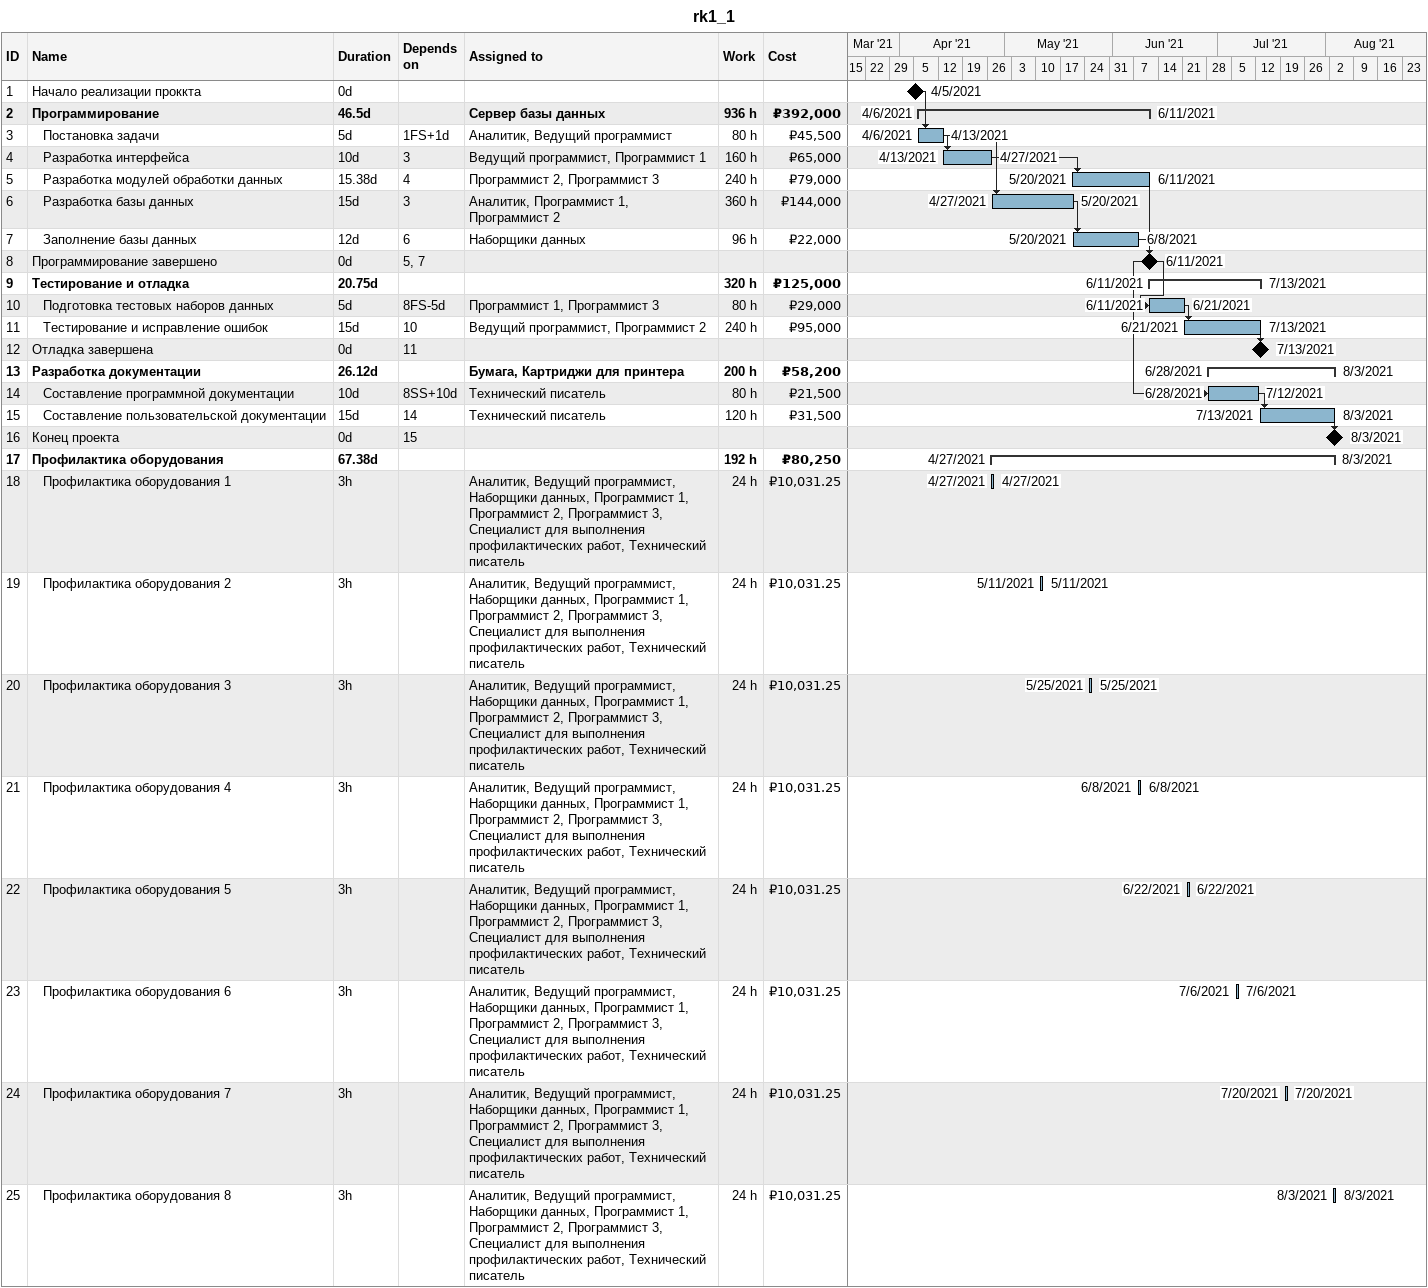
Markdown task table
rk1_1

| ID | Level | Task | Duration | Start | Finish | Predecessors | Resources | Work (h) | Cost (₽) |
|---|---|---|---|---|---|---|---|---|---|
| 1 | 1 | Начало реализации проккта | 0d | 2021-04-05 | 2021-04-05 |  |  |  |  |
| 2 | 1 | **Программирование** | 46.5d | 2021-04-06 | 2021-06-11 |  | Сервер базы данных | 936 | 392000 |
| 3 | 2 | Постановка задачи | 5d | 2021-04-06 | 2021-04-13 | 1FS+1d | Аналитик, Ведущий программист | 80 | 45500 |
| 4 | 2 | Разработка интерфейса | 10d | 2021-04-13 | 2021-04-27 | 3 | Ведущий программист, Программист 1 | 160 | 65000 |
| 5 | 2 | Разработка модулей обработки данных | 15.38d | 2021-05-20 | 2021-06-11 | 4 | Программист 2, Программист 3 | 240 | 79000 |
| 6 | 2 | Разработка базы данных | 15d | 2021-04-27 | 2021-05-20 | 3 | Аналитик, Программист 1, Программист 2 | 360 | 144000 |
| 7 | 2 | Заполнение базы данных | 12d | 2021-05-20 | 2021-06-08 | 6 | Наборщики данных | 96 | 22000 |
| 8 | 1 | Программирование завершено | 0d | 2021-06-11 | 2021-06-11 | 5, 7 |  |  |  |
| 9 | 1 | **Тестирование и отладка** | 20.75d | 2021-06-11 | 2021-07-13 |  |  | 320 | 125000 |
| 10 | 2 | Подготовка тестовых наборов данных | 5d | 2021-06-11 | 2021-06-21 | 8FS-5d | Программист 1, Программист 3 | 80 | 29000 |
| 11 | 2 | Тестирование и исправление ошибок | 15d | 2021-06-21 | 2021-07-13 | 10 | Ведущий программист, Программист 2 | 240 | 95000 |
| 12 | 1 | Отладка завершена | 0d | 2021-07-13 | 2021-07-13 | 11 |  |  |  |
| 13 | 1 | **Разработка документации** | 26.12d | 2021-06-28 | 2021-08-03 |  | Бумага, Картриджи для принтера | 200 | 58200 |
| 14 | 2 | Составление программной документации | 10d | 2021-06-28 | 2021-07-12 | 8SS+10d | Технический писатель | 80 | 21500 |
| 15 | 2 | Составление пользовательской документации | 15d | 2021-07-13 | 2021-08-03 | 14 | Технический писатель | 120 | 31500 |
| 16 | 1 | Конец проекта | 0d | 2021-08-03 | 2021-08-03 | 15 |  |  |  |
| 17 | 1 | **Профилактика оборудования** | 67.38d | 2021-04-27 | 2021-08-03 |  |  | 192 | 80250 |
| 18 | 2 | Профилактика оборудования 1 | 3h | 2021-04-27 | 2021-04-27 |  | Аналитик, Ведущий программист, Наборщики данных, Программист 1, Программист 2, Программист 3, Специалист для выполнения профилактических работ, Технический писатель | 24 | 10031.25 |
| 19 | 2 | Профилактика оборудования 2 | 3h | 2021-05-11 | 2021-05-11 |  | Аналитик, Ведущий программист, Наборщики данных, Программист 1, Программист 2, Программист 3, Специалист для выполнения профилактических работ, Технический писатель | 24 | 10031.25 |
| 20 | 2 | Профилактика оборудования 3 | 3h | 2021-05-25 | 2021-05-25 |  | Аналитик, Ведущий программист, Наборщики данных, Программист 1, Программист 2, Программист 3, Специалист для выполнения профилактических работ, Технический писатель | 24 | 10031.25 |
| 21 | 2 | Профилактика оборудования 4 | 3h | 2021-06-08 | 2021-06-08 |  | Аналитик, Ведущий программист, Наборщики данных, Программист 1, Программист 2, Программист 3, Специалист для выполнения профилактических работ, Технический писатель | 24 | 10031.25 |
| 22 | 2 | Профилактика оборудования 5 | 3h | 2021-06-22 | 2021-06-22 |  | Аналитик, Ведущий программист, Наборщики данных, Программист 1, Программист 2, Программист 3, Специалист для выполнения профилактических работ, Технический писатель | 24 | 10031.25 |
| 23 | 2 | Профилактика оборудования 6 | 3h | 2021-07-06 | 2021-07-06 |  | Аналитик, Ведущий программист, Наборщики данных, Программист 1, Программист 2, Программист 3, Специалист для выполнения профилактических работ, Технический писатель | 24 | 10031.25 |
| 24 | 2 | Профилактика оборудования 7 | 3h | 2021-07-20 | 2021-07-20 |  | Аналитик, Ведущий программист, Наборщики данных, Программист 1, Программист 2, Программист 3, Специалист для выполнения профилактических работ, Технический писатель | 24 | 10031.25 |
| 25 | 2 | Профилактика оборудования 8 | 3h | 2021-08-03 | 2021-08-03 |  | Аналитик, Ведущий программист, Наборщики данных, Программист 1, Программист 2, Программист 3, Специалист для выполнения профилактических работ, Технический писатель | 24 | 10031.25 |
